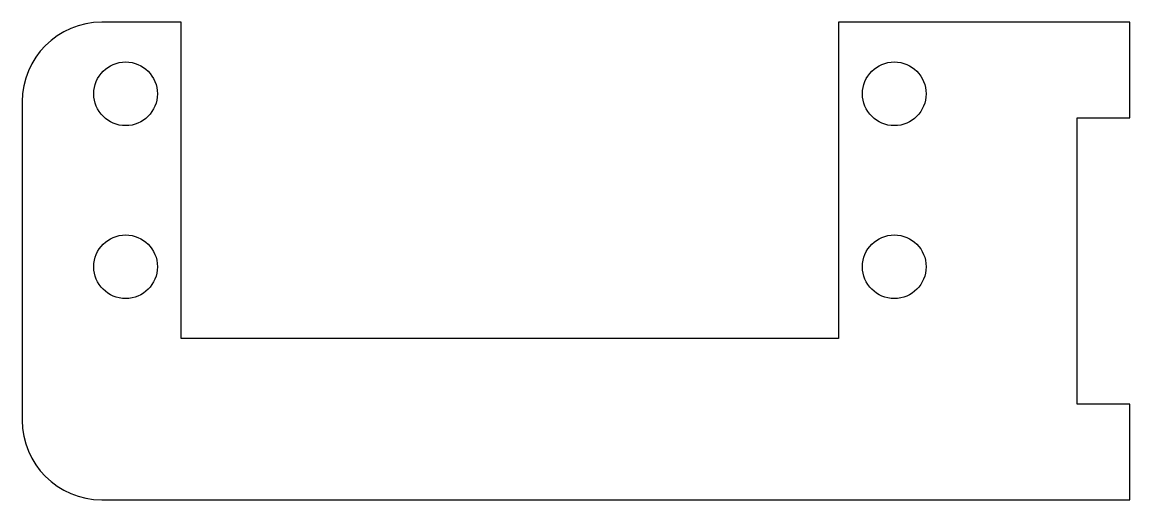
# Model space of a CAD drawing. Header units: millimetres. Extents: x -90.6 to -21, y -15 to 15.
import ezdxf

# ---------------------------------------------------------------- set-up
doc = ezdxf.new("R2010")
doc.units = ezdxf.units.MM

msp = doc.modelspace()

# ---------------------------------------------------------------- linework, layer by layer
at = {"color": 7, "linetype": 'Continuous', "lineweight": 25}
for p, q in [((-80.6, 15), (-85.6, 15)), ((-80.6, -4.861), (-80.6, 15)), ((-39.3, 14.992), (-39.3, -4.861)), ((-21, 14.992), (-39.3, 14.992)), ((-21, 8.992), (-21, 14.992)), ((-90.6, 10), (-90.6, -10)), ((-24.3, 8.992), (-21, 8.992)), ((-24.3, -9), (-24.3, 8.992)), ((-39.3, -4.861), (-80.6, -4.861)), ((-21, -9), (-24.3, -9)), ((-21, -15), (-21, -9)), ((-85.6, -15), (-21, -15))]:
    msp.add_line(p, q, dxfattribs=at)
for centre in [(-84.1, 10.5), (-35.8, 10.5), (-84.1, -0.361), (-35.8, -0.361)]:
    msp.add_circle(centre, 2, dxfattribs=at)
for centre, start, end in [((-85.6, 10), 90, 180), ((-85.6, -10), 180, 270)]:
    msp.add_arc(centre, 5, start, end, dxfattribs=at)

doc.saveas('drawing.dxf')
